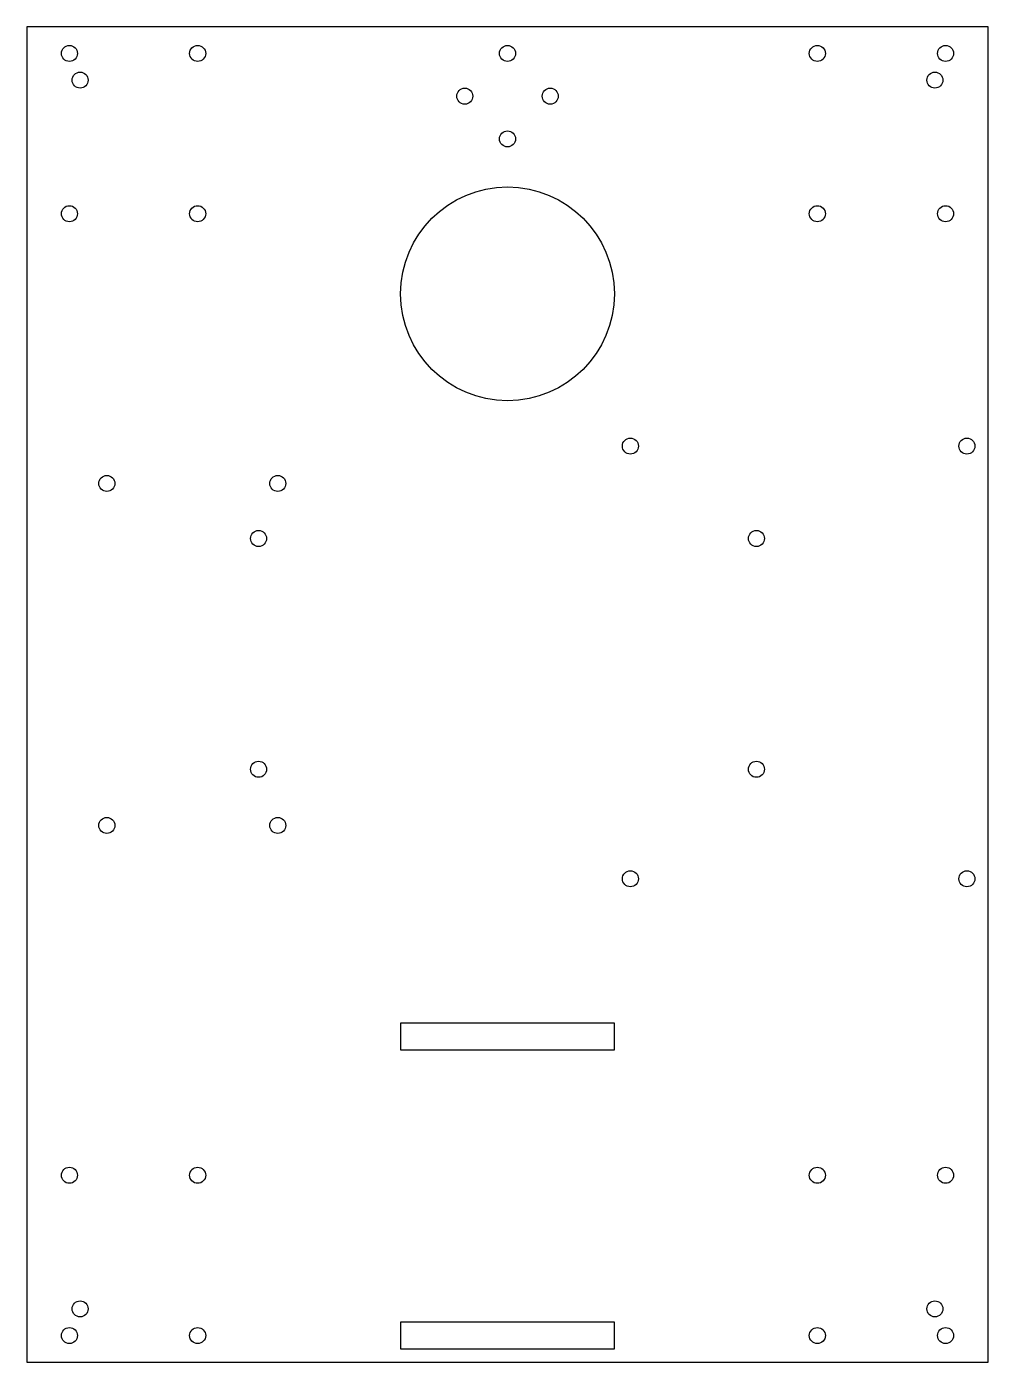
# Model space of a CAD drawing. Header units: inches. Extents: x 0 to 180, y 0 to 250.
import ezdxf

# ---------------------------------------------------------------- set-up
doc = ezdxf.new("R2010")
doc.units = ezdxf.units.IN
doc.header["$MEASUREMENT"] = 0

msp = doc.modelspace()

# ---------------------------------------------------------------- linework, layer by layer
for points in [[(0, 0), (180, 0), (180, 250), (0, 250)], [(70, 58.5), (110, 58.5), (110, 63.5), (70, 63.5)], [(70, 2.5), (110, 2.5), (110, 7.5), (70, 7.5)]]:
    msp.add_lwpolyline(points, close=True)
for centre, radius in [((8, 245), 1.5), ((32, 245), 1.5), ((90, 245), 1.5), ((148, 245), 1.5), ((172, 245), 1.5), ((10, 240), 1.5), ((170, 240), 1.5), ((82, 237), 1.5), ((98, 237), 1.5), ((90, 229), 1.5), ((90, 200), 20), ((8, 215), 1.5), ((32, 215), 1.5), ((148, 215), 1.5), ((172, 215), 1.5), ((113, 171.5), 1.5), ((176, 171.5), 1.5), ((15, 164.5), 1.5), ((47, 164.5), 1.5), ((43.4, 154.2), 1.5), ((136.6, 154.2), 1.5), ((43.4, 111), 1.5), ((136.6, 111), 1.5), ((15, 100.5), 1.5), ((47, 100.5), 1.5), ((113, 90.5), 1.5), ((176, 90.5), 1.5), ((8, 35), 1.5), ((32, 35), 1.5), ((148, 35), 1.5), ((172, 35), 1.5), ((172, 35), 1.5), ((10, 10), 1.5), ((170, 10), 1.5), ((8, 5), 1.5), ((32, 5), 1.5), ((148, 5), 1.5), ((172, 5), 1.5)]:
    msp.add_circle(centre, radius)

doc.saveas('drawing.dxf')
